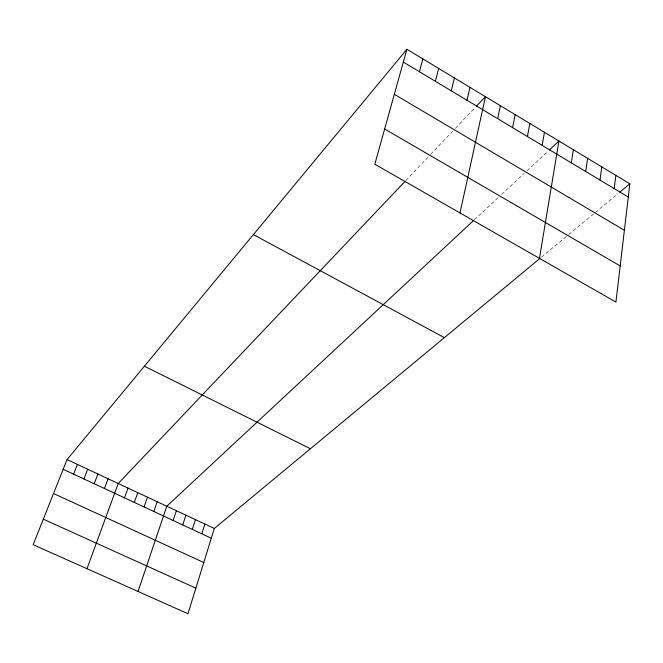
<?xml version="1.0" encoding="UTF-8"?>
<svg xmlns="http://www.w3.org/2000/svg" width="663" height="663" viewBox="0 0 663 663"><rect width="100%" height="100%" fill="white"/><g stroke="black" fill="none" stroke-linecap="round" stroke-linejoin="round"><path stroke-width="0.5" stroke-dasharray="3.31 2.49" d="M405.847 180.543L430.038 155.059M430.71 154.355L452.655 131.241M455.423 128.324L474.99 107.713M474.401 219.76L498.7 197.135M501.543 194.491L524.143 173.441M527.077 170.714L547.845 151.371M541.514 257.087L567.884 235.216M568.639 234.594L618.165 193.513"/><path stroke-width="0.99" d="M629.85 183.825L615.927 302.088L374.819 164.233L406.9 49.286L629.85 183.825L619.723 192.229M614.195 188.574L615.869 175.388M599.99 180.054L601.789 166.894M585.686 171.477L587.609 158.333M571.282 162.833L573.329 149.714M539.458 258.363L558.942 141.037L549.32 149.995M542.152 145.354L544.456 132.293M527.433 136.528L529.861 123.484M512.607 127.627L515.168 114.616M497.664 118.669L500.366 105.69M459.998 212.939L485.457 96.69L476.39 106.246M467.001 100.27L469.984 87.35M451.271 90.831L454.395 77.944M435.409 81.317L438.682 68.463M419.43 71.737L422.853 58.908M539.997 258.346L214.315 528.461L187.952 613.714L33.15 544.704L67.062 459.567L406.9 49.286M201.817 533.814L204.892 524.052M192.295 529.389L195.428 519.626M182.739 524.939L185.922 515.176M173.142 520.472L176.375 510.709M138.045 591.471L166.786 506.225L473.68 220.431M153.816 511.48L157.156 501.725M144.086 506.955L147.493 497.2M134.316 502.405L137.78 492.65M124.503 497.838L128.025 488.092M86.986 568.705L118.221 483.501L405.176 181.256M104.447 488.507L108.086 478.761M94.204 483.741L97.9 473.995M83.911 478.951L87.665 469.205M73.576 474.136L77.389 464.398M43.319 519.17L195.85 588.172M53.529 493.545L203.781 562.514M63.184 469.305L211.29 538.223M67.062 459.567L214.315 528.461M144.385 366.225L310.433 448.743M253.407 234.594L444.384 337.649M384.648 129.012L620.187 265.954M394.336 94.312L624.38 230.268M403.336 62.073L628.292 197.035"/></g></svg>
